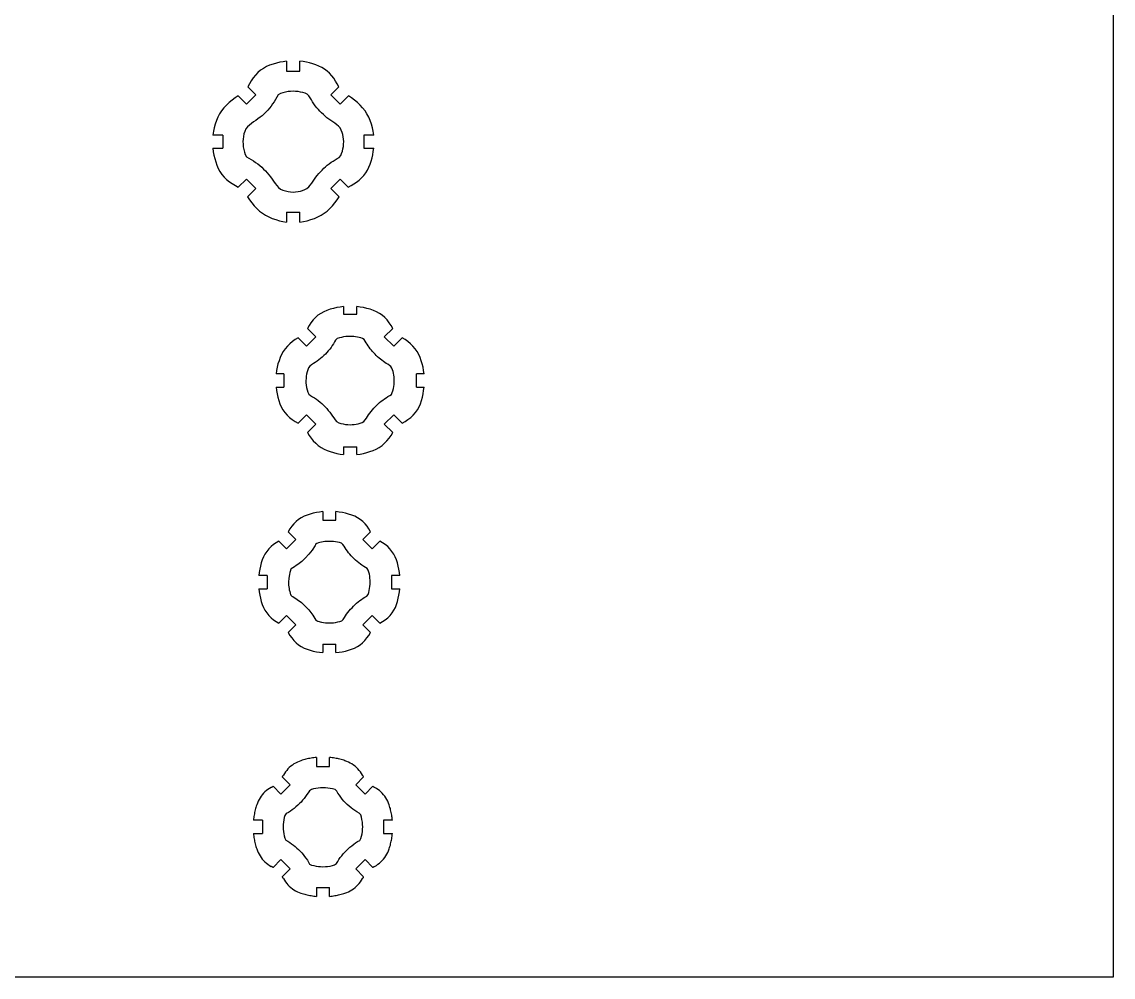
# Model space of a CAD drawing. Extents: x -203 to 90, y -279 to 286.
# Drawn here: x -56.8 to 89.8, y -279.4 to -151.1 of the extents above; entities that cross this region are included whole.
import ezdxf

# ---------------------------------------------------------------- set-up
doc = ezdxf.new("R2010")
doc.units = 0
doc.header["$MEASUREMENT"] = 0
doc.layers.get('0').update_dxf_attribs({"linetype": 'CONTINUOUS'})

msp = doc.modelspace()

# ---------------------------------------------------------------- linework, layer by layer
for p, q in [((89.8, 286.41), (89.8, -279.44)), ((-23.04, -156.75), (-23.49, -156.91)), ((-22.59, -156.62), (-23.04, -156.75)), ((-22.13, -156.51), (-22.59, -156.62)), ((-21.67, -156.43), (-22.13, -156.51)), ((-21.21, -156.37), (-21.67, -156.43)), ((-21.21, -156.37), (-21.21, -157.68)), ((-18.99, -156.42), (-19.43, -156.37)), ((-19.43, -157.68), (-19.43, -156.37)), ((-18.56, -156.5), (-18.99, -156.42)), ((-18.13, -156.6), (-18.56, -156.5)), ((-17.71, -156.72), (-18.13, -156.6)), ((-17.29, -156.85), (-17.71, -156.72)), ((-25.41, -158.22), (-25.71, -158.58)), ((-25.08, -157.88), (-25.41, -158.22)), ((-24.72, -157.58), (-25.08, -157.88)), ((-24.33, -157.32), (-24.72, -157.58)), ((-23.92, -157.09), (-24.33, -157.32)), ((-23.49, -156.91), (-23.92, -157.09)), ((-21.21, -157.68), (-19.43, -157.68)), ((-16.88, -157.02), (-17.29, -156.85)), ((-16.49, -157.21), (-16.88, -157.02)), ((-16.12, -157.44), (-16.49, -157.21)), ((-15.76, -157.7), (-16.12, -157.44)), ((-15.44, -157.99), (-15.76, -157.7)), ((-15.14, -158.31), (-15.44, -157.99)), ((-26.19, -159.39), (-26.44, -159.79)), ((-25.96, -158.98), (-26.19, -159.39)), ((-25.71, -158.58), (-25.96, -158.98)), ((-14.87, -158.66), (-15.14, -158.31)), ((-14.64, -159.03), (-14.87, -158.66)), ((-14.43, -159.42), (-14.64, -159.03)), ((-14.19, -159.79), (-14.43, -159.42)), ((-27.72, -161.02), (-28.14, -161.3)), ((-27.72, -161.02), (-26.6, -162.14)), ((-26.6, -162.14), (-25.34, -160.88)), ((-25.34, -160.88), (-26.44, -159.79)), ((-22.54, -161.2), (-22.71, -161.51)), ((-22.35, -160.9), (-22.54, -161.2)), ((-22.05, -160.72), (-22.35, -160.9)), ((-21.71, -160.61), (-22.05, -160.72)), ((-21.37, -160.52), (-21.71, -160.61)), ((-21.02, -160.45), (-21.37, -160.52)), ((-20.67, -160.41), (-21.02, -160.45)), ((-20.32, -160.4), (-20.67, -160.41)), ((-20, -160.41), (-20.32, -160.4)), ((-19.68, -160.45), (-20, -160.41)), ((-19.36, -160.5), (-19.68, -160.45)), ((-19.05, -160.57), (-19.36, -160.5)), ((-18.74, -160.67), (-19.05, -160.57)), ((-18.45, -160.79), (-18.74, -160.67)), ((-18.21, -161), (-18.45, -160.79)), ((-18.05, -161.27), (-18.21, -161)), ((-14.19, -159.79), (-15.29, -160.88)), ((-15.29, -160.88), (-14.03, -162.14)), ((-14.03, -162.14), (-12.91, -161.02)), ((-12.49, -161.3), (-12.91, -161.02)), ((-29.64, -162.62), (-29.95, -163.01)), ((-29.29, -162.26), (-29.64, -162.62)), ((-28.92, -161.92), (-29.29, -162.26)), ((-28.54, -161.59), (-28.92, -161.92)), ((-28.14, -161.3), (-28.54, -161.59)), ((-23.52, -162.67), (-23.75, -162.93)), ((-23.3, -162.39), (-23.52, -162.67)), ((-23.1, -162.1), (-23.3, -162.39)), ((-22.9, -161.81), (-23.1, -162.1)), ((-22.71, -161.51), (-22.9, -161.81)), ((-17.89, -161.55), (-18.05, -161.27)), ((-17.72, -161.83), (-17.89, -161.55)), ((-17.54, -162.09), (-17.72, -161.83)), ((-17.36, -162.35), (-17.54, -162.09)), ((-17.16, -162.61), (-17.36, -162.35)), ((-16.95, -162.85), (-17.16, -162.61)), ((-12.09, -161.59), (-12.49, -161.3)), ((-11.71, -161.92), (-12.09, -161.59)), ((-11.34, -162.26), (-11.71, -161.92)), ((-11, -162.62), (-11.34, -162.26)), ((-10.68, -163.01), (-11, -162.62)), ((-30.44, -163.88), (-30.63, -164.34)), ((-30.21, -163.43), (-30.44, -163.88)), ((-29.95, -163.01), (-30.21, -163.43)), ((-25.06, -164.12), (-25.35, -164.33)), ((-24.78, -163.9), (-25.06, -164.12)), ((-24.51, -163.68), (-24.78, -163.9)), ((-24.25, -163.44), (-24.51, -163.68)), ((-24, -163.19), (-24.25, -163.44)), ((-23.75, -162.93), (-24, -163.19)), ((-16.73, -163.09), (-16.95, -162.85)), ((-16.51, -163.32), (-16.73, -163.09)), ((-16.28, -163.54), (-16.51, -163.32)), ((-16.04, -163.75), (-16.28, -163.54)), ((-15.79, -163.95), (-16.04, -163.75)), ((-15.54, -164.15), (-15.79, -163.95)), ((-15.27, -164.33), (-15.54, -164.15)), ((-10.42, -163.43), (-10.68, -163.01)), ((-10.19, -163.88), (-10.42, -163.43)), ((-10, -164.34), (-10.19, -163.88)), ((-30.94, -165.3), (-31.04, -165.78)), ((-30.8, -164.81), (-30.94, -165.3)), ((-30.63, -164.34), (-30.8, -164.81)), ((-26.68, -165.47), (-26.82, -165.79)), ((-26.47, -165.19), (-26.68, -165.47)), ((-26.21, -164.94), (-26.47, -165.19)), ((-25.94, -164.72), (-26.21, -164.94)), ((-25.64, -164.52), (-25.94, -164.72)), ((-25.35, -164.33), (-25.64, -164.52)), ((-15.01, -164.51), (-15.27, -164.33)), ((-14.74, -164.69), (-15.01, -164.51)), ((-14.49, -164.89), (-14.74, -164.69)), ((-14.25, -165.1), (-14.49, -164.89)), ((-14.03, -165.33), (-14.25, -165.1)), ((-13.88, -165.62), (-14.03, -165.33)), ((-13.76, -165.92), (-13.88, -165.62)), ((-9.83, -164.81), (-10, -164.34)), ((-9.69, -165.3), (-9.83, -164.81)), ((-9.59, -165.78), (-9.69, -165.3)), ((-31.04, -165.78), (-31.12, -166.28)), ((-29.8, -166.28), (-31.12, -166.28)), ((-29.8, -166.28), (-29.8, -168.06)), ((-27.07, -166.82), (-27.09, -167.17)), ((-27.02, -166.47), (-27.07, -166.82)), ((-26.94, -166.13), (-27.02, -166.47)), ((-26.82, -165.79), (-26.94, -166.13)), ((-13.67, -166.22), (-13.76, -165.92)), ((-13.6, -166.53), (-13.67, -166.22)), ((-13.56, -166.85), (-13.6, -166.53)), ((-13.55, -167.17), (-13.56, -166.85)), ((-10.83, -166.28), (-10.83, -168.06)), ((-9.52, -166.28), (-10.83, -166.28)), ((-9.52, -166.28), (-9.59, -165.78)), ((-31.12, -168.06), (-31.06, -168.53)), ((-31.12, -168.06), (-29.8, -168.06)), ((-31.06, -168.53), (-30.97, -168.99)), ((-27.09, -167.17), (-27.07, -167.53)), ((-27.07, -167.53), (-27.03, -167.88)), ((-27.03, -167.88), (-26.96, -168.22)), ((-26.96, -168.22), (-26.87, -168.57)), ((-13.82, -168.74), (-13.72, -168.44)), ((-13.72, -168.44), (-13.65, -168.13)), ((-13.65, -168.13), (-13.59, -167.81)), ((-13.59, -167.81), (-13.56, -167.49)), ((-13.56, -167.49), (-13.55, -167.17)), ((-10.83, -168.06), (-9.51, -168.06)), ((-9.65, -168.93), (-9.57, -168.5)), ((-9.57, -168.5), (-9.51, -168.06)), ((-30.97, -168.99), (-30.86, -169.45)), ((-30.86, -169.45), (-30.73, -169.9)), ((-30.73, -169.9), (-30.58, -170.34)), ((-26.87, -168.57), (-26.76, -168.9)), ((-26.76, -168.9), (-26.58, -169.2)), ((-26.58, -169.2), (-26.29, -169.4)), ((-26.29, -169.4), (-25.98, -169.57)), ((-25.98, -169.57), (-25.68, -169.75)), ((-25.68, -169.75), (-25.38, -169.95)), ((-25.38, -169.95), (-25.1, -170.16)), ((-15.5, -170.13), (-15.24, -169.94)), ((-15.24, -169.94), (-14.97, -169.77)), ((-14.97, -169.77), (-14.7, -169.6)), ((-14.7, -169.6), (-14.42, -169.44)), ((-14.42, -169.44), (-14.14, -169.28)), ((-14.14, -169.28), (-13.93, -169.04)), ((-13.93, -169.04), (-13.82, -168.74)), ((-10, -170.19), (-9.86, -169.78)), ((-9.86, -169.78), (-9.74, -169.35)), ((-9.74, -169.35), (-9.65, -168.93)), ((-30.58, -170.34), (-30.39, -170.77)), ((-30.39, -170.77), (-30.17, -171.18)), ((-30.17, -171.18), (-29.9, -171.57)), ((-25.1, -170.16), (-24.82, -170.38)), ((-24.82, -170.38), (-24.55, -170.61)), ((-24.55, -170.61), (-24.3, -170.85)), ((-24.3, -170.85), (-24.05, -171.1)), ((-24.05, -171.1), (-23.81, -171.37)), ((-23.81, -171.37), (-23.58, -171.64)), ((-17.1, -171.7), (-16.89, -171.45)), ((-16.89, -171.45), (-16.68, -171.21)), ((-16.68, -171.21), (-16.46, -170.98)), ((-16.46, -170.98), (-16.23, -170.75)), ((-16.23, -170.75), (-16, -170.54)), ((-16, -170.54), (-15.75, -170.33)), ((-15.75, -170.33), (-15.5, -170.13)), ((-10.85, -171.72), (-10.58, -171.37)), ((-10.58, -171.37), (-10.36, -170.99)), ((-10.36, -170.99), (-10.16, -170.6)), ((-10.16, -170.6), (-10, -170.19)), ((-29.9, -171.57), (-29.6, -171.93)), ((-29.6, -171.93), (-29.27, -172.26)), ((-29.27, -172.26), (-28.9, -172.56)), ((-28.9, -172.56), (-28.51, -172.81)), ((-28.51, -172.81), (-28.1, -173.04)), ((-26.6, -172.2), (-27.7, -173.29)), ((-26.6, -172.2), (-25.34, -173.46)), ((-23.58, -171.64), (-23.36, -171.91)), ((-23.36, -171.91), (-23.16, -172.2)), ((-23.16, -172.2), (-22.96, -172.5)), ((-22.96, -172.5), (-22.77, -172.79)), ((-22.77, -172.79), (-22.54, -173.07)), ((-18.03, -173), (-17.83, -172.75)), ((-17.83, -172.75), (-17.65, -172.48)), ((-17.65, -172.48), (-17.48, -172.21)), ((-17.48, -172.21), (-17.29, -171.95)), ((-17.29, -171.95), (-17.1, -171.7)), ((-14.03, -172.2), (-15.29, -173.46)), ((-12.93, -173.29), (-14.03, -172.2)), ((-12.56, -173.06), (-12.18, -172.85)), ((-12.18, -172.85), (-11.81, -172.61)), ((-11.81, -172.61), (-11.46, -172.35)), ((-11.46, -172.35), (-11.14, -172.05)), ((-11.14, -172.05), (-10.85, -171.72)), ((-28.1, -173.04), (-27.7, -173.29)), ((-26.46, -174.57), (-25.34, -173.46)), ((-22.54, -173.07), (-22.3, -173.32)), ((-22.3, -173.32), (-22.02, -173.54)), ((-22.02, -173.54), (-21.7, -173.68)), ((-21.7, -173.68), (-21.36, -173.79)), ((-21.36, -173.79), (-21.02, -173.87)), ((-21.02, -173.87), (-20.67, -173.92)), ((-20.67, -173.92), (-20.32, -173.94)), ((-20.32, -173.94), (-20, -173.93)), ((-20, -173.93), (-19.68, -173.89)), ((-19.68, -173.89), (-19.37, -173.82)), ((-19.37, -173.82), (-19.06, -173.72)), ((-19.06, -173.72), (-18.76, -173.6)), ((-18.76, -173.6), (-18.48, -173.46)), ((-18.48, -173.46), (-18.25, -173.24)), ((-18.25, -173.24), (-18.03, -173)), ((-15.29, -173.46), (-14.17, -174.57)), ((-12.93, -173.29), (-12.56, -173.06)), ((-26.46, -174.57), (-26.19, -174.99)), ((-26.19, -174.99), (-25.89, -175.4)), ((-25.89, -175.4), (-25.57, -175.78)), ((-25.57, -175.78), (-25.23, -176.14)), ((-15.4, -176.14), (-15.06, -175.78)), ((-15.06, -175.78), (-14.74, -175.4)), ((-14.74, -175.4), (-14.44, -174.99)), ((-14.44, -174.99), (-14.17, -174.57)), ((-25.23, -176.14), (-24.87, -176.49)), ((-24.87, -176.49), (-24.47, -176.8)), ((-24.47, -176.8), (-24.05, -177.07)), ((-24.05, -177.07), (-23.6, -177.29)), ((-23.6, -177.29), (-23.14, -177.49)), ((-21.21, -176.66), (-21.21, -177.97)), ((-21.21, -176.66), (-19.43, -176.66)), ((-19.43, -177.97), (-19.43, -176.66)), ((-17.49, -177.49), (-17.03, -177.29)), ((-17.03, -177.29), (-16.58, -177.07)), ((-16.58, -177.07), (-16.16, -176.8)), ((-16.16, -176.8), (-15.77, -176.49)), ((-15.77, -176.49), (-15.4, -176.14)), ((-23.14, -177.49), (-22.67, -177.65)), ((-22.67, -177.65), (-22.19, -177.79)), ((-22.19, -177.79), (-21.7, -177.9)), ((-21.7, -177.9), (-21.21, -177.97)), ((-19.43, -177.97), (-18.93, -177.9)), ((-18.93, -177.9), (-18.44, -177.79)), ((-18.44, -177.79), (-17.96, -177.65)), ((-17.96, -177.65), (-17.49, -177.49)), ((-17, -190.5), (-17.34, -190.8)), ((-16.62, -190.24), (-17, -190.5)), ((-16.22, -190.02), (-16.62, -190.24)), ((-15.8, -189.84), (-16.22, -190.02)), ((-15.37, -189.69), (-15.8, -189.84)), ((-14.93, -189.57), (-15.37, -189.69)), ((-14.48, -189.47), (-14.93, -189.57)), ((-14.03, -189.39), (-14.48, -189.47)), ((-13.57, -189.33), (-14.03, -189.39)), ((-13.57, -189.33), (-13.57, -190.37)), ((-13.57, -190.37), (-11.79, -190.37)), ((-11.34, -189.39), (-11.79, -189.33)), ((-11.79, -190.37), (-11.79, -189.33)), ((-10.89, -189.47), (-11.34, -189.39)), ((-10.44, -189.57), (-10.89, -189.47)), ((-10, -189.69), (-10.44, -189.57)), ((-9.56, -189.84), (-10, -189.69)), ((-9.14, -190.02), (-9.56, -189.84)), ((-8.74, -190.24), (-9.14, -190.02)), ((-8.37, -190.5), (-8.74, -190.24)), ((-8.02, -190.8), (-8.37, -190.5)), ((-18.18, -191.89), (-18.41, -192.28)), ((-17.94, -191.5), (-18.18, -191.89)), ((-17.66, -191.13), (-17.94, -191.5)), ((-17.34, -190.8), (-17.66, -191.13)), ((-7.71, -191.13), (-8.02, -190.8)), ((-7.43, -191.5), (-7.71, -191.13)), ((-7.19, -191.89), (-7.43, -191.5)), ((-6.95, -192.28), (-7.19, -191.89)), ((-18.54, -194.67), (-17.28, -193.41)), ((-17.28, -193.41), (-18.41, -192.28)), ((-13.84, -193.47), (-14.13, -193.55)), ((-13.56, -193.41), (-13.84, -193.47)), ((-13.27, -193.37), (-13.56, -193.41)), ((-12.98, -193.34), (-13.27, -193.37)), ((-12.68, -193.33), (-12.98, -193.34)), ((-12.44, -193.34), (-12.68, -193.33)), ((-12.19, -193.36), (-12.44, -193.34)), ((-11.95, -193.39), (-12.19, -193.36)), ((-11.71, -193.43), (-11.95, -193.39)), ((-11.47, -193.49), (-11.71, -193.43)), ((-6.95, -192.28), (-8.09, -193.41)), ((-8.09, -193.41), (-6.83, -194.67)), ((-21.11, -194.64), (-21.41, -194.99)), ((-20.79, -194.32), (-21.11, -194.64)), ((-20.44, -194.03), (-20.79, -194.32)), ((-20.07, -193.77), (-20.44, -194.03)), ((-19.68, -193.53), (-20.07, -193.77)), ((-19.68, -193.53), (-18.54, -194.67)), ((-15.25, -194.82), (-15.43, -195.05)), ((-15.08, -194.58), (-15.25, -194.82)), ((-14.92, -194.33), (-15.08, -194.58)), ((-14.77, -194.08), (-14.92, -194.33)), ((-14.63, -193.83), (-14.77, -194.08)), ((-14.41, -193.64), (-14.63, -193.83)), ((-14.13, -193.55), (-14.41, -193.64)), ((-11.23, -193.55), (-11.47, -193.49)), ((-11, -193.63), (-11.23, -193.55)), ((-10.79, -193.75), (-11, -193.63)), ((-10.66, -193.97), (-10.79, -193.75)), ((-10.54, -194.18), (-10.66, -193.97)), ((-10.41, -194.39), (-10.54, -194.18)), ((-10.27, -194.59), (-10.41, -194.39)), ((-10.13, -194.79), (-10.27, -194.59)), ((-9.99, -194.99), (-10.13, -194.79)), ((-6.83, -194.67), (-5.68, -193.53)), ((-5.3, -193.77), (-5.68, -193.53)), ((-4.92, -194.03), (-5.3, -193.77)), ((-4.58, -194.32), (-4.92, -194.03)), ((-4.25, -194.64), (-4.58, -194.32)), ((-3.95, -194.99), (-4.25, -194.64)), ((-22.08, -196.17), (-22.23, -196.6)), ((-21.9, -195.76), (-22.08, -196.17)), ((-21.67, -195.36), (-21.9, -195.76)), ((-21.41, -194.99), (-21.67, -195.36)), ((-16.65, -196.31), (-16.88, -196.5)), ((-16.43, -196.12), (-16.65, -196.31)), ((-16.22, -195.92), (-16.43, -196.12)), ((-16.01, -195.71), (-16.22, -195.92)), ((-15.81, -195.5), (-16.01, -195.71)), ((-15.61, -195.28), (-15.81, -195.5)), ((-15.43, -195.05), (-15.61, -195.28)), ((-9.83, -195.18), (-9.99, -194.99)), ((-9.67, -195.37), (-9.83, -195.18)), ((-9.51, -195.55), (-9.67, -195.37)), ((-9.34, -195.73), (-9.51, -195.55)), ((-9.17, -195.9), (-9.34, -195.73)), ((-8.99, -196.07), (-9.17, -195.9)), ((-8.8, -196.24), (-8.99, -196.07)), ((-8.61, -196.39), (-8.8, -196.24)), ((-8.42, -196.54), (-8.61, -196.39)), ((-3.69, -195.36), (-3.95, -194.99)), ((-3.47, -195.76), (-3.69, -195.36)), ((-3.28, -196.17), (-3.47, -195.76)), ((-3.13, -196.6), (-3.28, -196.17)), ((-22.47, -197.48), (-22.56, -197.93)), ((-22.37, -197.04), (-22.47, -197.48)), ((-22.23, -196.6), (-22.37, -197.04)), ((-18.38, -197.83), (-18.46, -198.11)), ((-18.27, -197.56), (-18.38, -197.83)), ((-18.09, -197.33), (-18.27, -197.56)), ((-17.85, -197.16), (-18.09, -197.33)), ((-17.6, -197), (-17.85, -197.16)), ((-17.36, -196.84), (-17.6, -197)), ((-17.12, -196.67), (-17.36, -196.84)), ((-16.88, -196.5), (-17.12, -196.67)), ((-8.22, -196.69), (-8.42, -196.54)), ((-8.02, -196.83), (-8.22, -196.69)), ((-7.82, -196.97), (-8.02, -196.83)), ((-7.6, -197.09), (-7.82, -196.97)), ((-7.4, -197.23), (-7.6, -197.09)), ((-7.22, -197.39), (-7.4, -197.23)), ((-7.07, -197.59), (-7.22, -197.39)), ((-6.99, -197.82), (-7.07, -197.59)), ((-6.92, -198.06), (-6.99, -197.82)), ((-3, -197.04), (-3.13, -196.6)), ((-2.89, -197.48), (-3, -197.04)), ((-2.81, -197.93), (-2.89, -197.48)), ((-22.56, -197.93), (-22.62, -198.38)), ((-21.58, -198.38), (-22.62, -198.38)), ((-21.58, -198.38), (-21.58, -200.16)), ((-18.6, -198.98), (-18.62, -199.27)), ((-18.62, -199.27), (-18.61, -199.58)), ((-18.58, -198.69), (-18.6, -198.98)), ((-18.53, -198.4), (-18.58, -198.69)), ((-18.46, -198.11), (-18.53, -198.4)), ((-6.86, -198.3), (-6.92, -198.06)), ((-6.81, -198.54), (-6.86, -198.3)), ((-6.77, -198.78), (-6.81, -198.54)), ((-6.76, -199.02), (-6.77, -198.78)), ((-6.75, -199.27), (-6.76, -199.02)), ((-6.76, -199.55), (-6.75, -199.27)), ((-3.79, -200.16), (-3.79, -198.38)), ((-2.75, -198.38), (-3.79, -198.38)), ((-2.75, -198.38), (-2.81, -197.93)), ((-22.62, -200.16), (-21.58, -200.16)), ((-22.62, -200.16), (-22.56, -200.61)), ((-22.56, -200.61), (-22.48, -201.07)), ((-18.61, -199.58), (-18.58, -199.9)), ((-18.58, -199.9), (-18.53, -200.21)), ((-18.53, -200.21), (-18.46, -200.51)), ((-18.46, -200.51), (-18.37, -200.81)), ((-7.02, -200.89), (-6.94, -200.63)), ((-6.94, -200.63), (-6.87, -200.36)), ((-6.87, -200.36), (-6.82, -200.09)), ((-6.82, -200.09), (-6.78, -199.82)), ((-6.78, -199.82), (-6.76, -199.55)), ((-3.79, -200.16), (-2.74, -200.16)), ((-2.88, -201.07), (-2.81, -200.61)), ((-2.81, -200.61), (-2.74, -200.16)), ((-22.48, -201.07), (-22.38, -201.51)), ((-22.38, -201.51), (-22.26, -201.95)), ((-22.26, -201.95), (-22.11, -202.39)), ((-18.37, -200.81), (-18.25, -201.1)), ((-18.25, -201.1), (-18, -201.28)), ((-18, -201.28), (-17.73, -201.44)), ((-17.73, -201.44), (-17.47, -201.61)), ((-17.47, -201.61), (-17.21, -201.79)), ((-17.21, -201.79), (-16.96, -201.97)), ((-16.96, -201.97), (-16.71, -202.17)), ((-16.71, -202.17), (-16.47, -202.37)), ((-8.93, -202.41), (-8.73, -202.23)), ((-8.73, -202.23), (-8.51, -202.05)), ((-8.51, -202.05), (-8.3, -201.89)), ((-8.3, -201.89), (-8.07, -201.72)), ((-8.07, -201.72), (-7.84, -201.57)), ((-7.84, -201.57), (-7.61, -201.43)), ((-7.61, -201.43), (-7.37, -201.29)), ((-7.37, -201.29), (-7.14, -201.14)), ((-7.14, -201.14), (-7.02, -200.89)), ((-3.25, -202.39), (-3.1, -201.95)), ((-3.1, -201.95), (-2.98, -201.51)), ((-2.98, -201.51), (-2.88, -201.07)), ((-22.11, -202.39), (-21.93, -202.81)), ((-21.93, -202.81), (-21.71, -203.21)), ((-21.71, -203.21), (-21.45, -203.58)), ((-21.45, -203.58), (-21.15, -203.93)), ((-16.47, -202.37), (-16.25, -202.59)), ((-16.25, -202.59), (-16.02, -202.81)), ((-16.02, -202.81), (-15.81, -203.04)), ((-15.81, -203.04), (-15.61, -203.28)), ((-15.61, -203.28), (-15.41, -203.52)), ((-15.41, -203.52), (-15.23, -203.78)), ((-10.2, -203.86), (-10.04, -203.64)), ((-10.04, -203.64), (-9.87, -203.42)), ((-9.87, -203.42), (-9.7, -203.21)), ((-9.7, -203.21), (-9.51, -203)), ((-9.51, -203), (-9.33, -202.8)), ((-9.33, -202.8), (-9.13, -202.6)), ((-9.13, -202.6), (-8.93, -202.41)), ((-4.21, -203.93), (-3.91, -203.58)), ((-3.91, -203.58), (-3.65, -203.21)), ((-3.65, -203.21), (-3.43, -202.81)), ((-3.43, -202.81), (-3.25, -202.39)), ((-21.15, -203.93), (-20.82, -204.25)), ((-20.82, -204.25), (-20.45, -204.52)), ((-20.45, -204.52), (-20.06, -204.76)), ((-20.06, -204.76), (-19.67, -205)), ((-18.54, -203.86), (-19.67, -205)), ((-18.54, -203.86), (-17.28, -205.12)), ((-18.42, -206.27), (-17.28, -205.12)), ((-15.23, -203.78), (-15.05, -204.04)), ((-15.05, -204.04), (-14.88, -204.3)), ((-14.88, -204.3), (-14.71, -204.56)), ((-14.71, -204.56), (-14.5, -204.79)), ((-14.5, -204.79), (-14.22, -204.93)), ((-14.22, -204.93), (-13.92, -205.03)), ((-13.92, -205.03), (-13.62, -205.1)), ((-13.62, -205.1), (-13.31, -205.16)), ((-13.31, -205.16), (-13, -205.19)), ((-13, -205.19), (-12.68, -205.2)), ((-12.68, -205.2), (-12.41, -205.19)), ((-12.41, -205.19), (-12.13, -205.17)), ((-12.13, -205.17), (-11.86, -205.13)), ((-11.86, -205.13), (-11.59, -205.07)), ((-11.59, -205.07), (-11.32, -205)), ((-11.32, -205), (-11.07, -204.9)), ((-11.07, -204.9), (-10.83, -204.76)), ((-10.83, -204.76), (-10.65, -204.56)), ((-10.65, -204.56), (-10.49, -204.33)), ((-10.49, -204.33), (-10.35, -204.09)), ((-10.35, -204.09), (-10.2, -203.86)), ((-6.83, -203.86), (-8.09, -205.12)), ((-8.09, -205.12), (-6.94, -206.27)), ((-5.69, -205), (-6.83, -203.86)), ((-5.69, -205), (-5.3, -204.77)), ((-5.3, -204.77), (-4.91, -204.52)), ((-4.91, -204.52), (-4.55, -204.25)), ((-4.55, -204.25), (-4.21, -203.93)), ((-18.42, -206.27), (-18.18, -206.66)), ((-18.18, -206.66), (-17.92, -207.03)), ((-7.45, -207.03), (-7.18, -206.66)), ((-7.18, -206.66), (-6.94, -206.27)), ((-17.92, -207.03), (-17.63, -207.38)), ((-17.63, -207.38), (-17.31, -207.7)), ((-17.31, -207.7), (-16.96, -208)), ((-16.96, -208), (-16.59, -208.26)), ((-8.77, -208.26), (-8.4, -208)), ((-8.4, -208), (-8.06, -207.7)), ((-8.06, -207.7), (-7.74, -207.38)), ((-7.74, -207.38), (-7.45, -207.03)), ((-16.59, -208.26), (-16.19, -208.48)), ((-16.19, -208.48), (-15.78, -208.67)), ((-15.78, -208.67), (-15.35, -208.82)), ((-15.35, -208.82), (-14.91, -208.95)), ((-14.91, -208.95), (-14.47, -209.06)), ((-14.47, -209.06), (-14.02, -209.15)), ((-14.02, -209.15), (-13.57, -209.21)), ((-13.57, -208.16), (-13.57, -209.21)), ((-13.57, -208.16), (-11.79, -208.16)), ((-11.79, -209.21), (-11.79, -208.16)), ((-11.79, -209.21), (-11.34, -209.15)), ((-11.34, -209.15), (-10.89, -209.06)), ((-10.89, -209.06), (-10.45, -208.95)), ((-10.45, -208.95), (-10.02, -208.82)), ((-10.02, -208.82), (-9.59, -208.67)), ((-9.59, -208.67), (-9.17, -208.48)), ((-9.17, -208.48), (-8.77, -208.26)), ((-16.36, -216.88), (-16.79, -216.94)), ((-16.36, -216.88), (-16.36, -218.01)), ((-14.15, -216.94), (-14.58, -216.88)), ((-14.58, -218.01), (-14.58, -216.88)), ((-19.95, -218.21), (-20.26, -218.51)), ((-19.61, -217.94), (-19.95, -218.21)), ((-19.25, -217.7), (-19.61, -217.94)), ((-18.87, -217.5), (-19.25, -217.7)), ((-18.47, -217.34), (-18.87, -217.5)), ((-18.06, -217.21), (-18.47, -217.34)), ((-17.64, -217.1), (-18.06, -217.21)), ((-17.22, -217.01), (-17.64, -217.1)), ((-16.79, -216.94), (-17.22, -217.01)), ((-16.36, -218.01), (-14.58, -218.01)), ((-13.72, -217.01), (-14.15, -216.94)), ((-13.3, -217.1), (-13.72, -217.01)), ((-12.88, -217.21), (-13.3, -217.1)), ((-12.47, -217.34), (-12.88, -217.21)), ((-12.07, -217.5), (-12.47, -217.34)), ((-11.69, -217.7), (-12.07, -217.5)), ((-11.33, -217.94), (-11.69, -217.7)), ((-10.99, -218.21), (-11.33, -217.94)), ((-10.68, -218.51), (-10.99, -218.21)), ((-20.77, -219.21), (-20.99, -219.58)), ((-19.96, -220.61), (-20.99, -219.58)), ((-20.53, -218.85), (-20.77, -219.21)), ((-20.26, -218.51), (-20.53, -218.85)), ((-9.95, -219.58), (-10.98, -220.61)), ((-10.41, -218.85), (-10.68, -218.51)), ((-10.17, -219.21), (-10.41, -218.85)), ((-9.95, -219.58), (-10.17, -219.21)), ((-22.98, -221.3), (-23.31, -221.58)), ((-22.62, -221.06), (-22.98, -221.3)), ((-22.25, -220.84), (-22.62, -221.06)), ((-22.25, -220.84), (-21.22, -221.87)), ((-21.22, -221.87), (-19.96, -220.61)), ((-17.27, -221.23), (-17.34, -221.34)), ((-17.22, -221.18), (-17.27, -221.23)), ((-17.19, -221.17), (-17.22, -221.18)), ((-17.18, -221.16), (-17.19, -221.17)), ((-17.17, -221.16), (-17.18, -221.16)), ((-17.16, -221.16), (-17.17, -221.16)), ((-16.95, -221.09), (-17.16, -221.15)), ((-17.16, -221.15), (-17.16, -221.16)), ((-17.16, -221.15), (-17.16, -221.15)), ((-17.16, -221.15), (-17.16, -221.15)), ((-16.74, -221.03), (-16.95, -221.09)), ((-16.52, -220.98), (-16.74, -221.03)), ((-16.31, -220.94), (-16.52, -220.98)), ((-16.1, -220.91), (-16.31, -220.94)), ((-15.89, -220.89), (-16.1, -220.91)), ((-15.68, -220.88), (-15.89, -220.89)), ((-15.47, -220.88), (-15.68, -220.88)), ((-15.2, -220.88), (-15.47, -220.88)), ((-14.92, -220.9), (-15.2, -220.88)), ((-14.65, -220.94), (-14.92, -220.9)), ((-14.38, -220.99), (-14.65, -220.94)), ((-14.12, -221.05), (-14.38, -220.99)), ((-13.86, -221.13), (-14.12, -221.05)), ((-13.64, -221.28), (-13.86, -221.13)), ((-13.5, -221.51), (-13.64, -221.28)), ((-9.72, -221.87), (-10.98, -220.61)), ((-9.72, -221.87), (-8.69, -220.84)), ((-8.32, -221.06), (-8.69, -220.84)), ((-7.96, -221.3), (-8.32, -221.06)), ((-7.63, -221.58), (-7.96, -221.3)), ((-24.12, -222.58), (-24.32, -222.96)), ((-23.88, -222.22), (-24.12, -222.58)), ((-23.61, -221.89), (-23.88, -222.22)), ((-23.31, -221.58), (-23.61, -221.89)), ((-18.22, -222.61), (-18.7, -223.13)), ((-17.79, -222.05), (-18.22, -222.61)), ((-17.4, -221.45), (-17.79, -222.05)), ((-17.34, -221.34), (-17.4, -221.45)), ((-13.36, -221.75), (-13.5, -221.51)), ((-13.21, -221.97), (-13.36, -221.75)), ((-13.05, -222.2), (-13.21, -221.97)), ((-12.88, -222.41), (-13.05, -222.2)), ((-12.71, -222.62), (-12.88, -222.41)), ((-12.53, -222.83), (-12.71, -222.62)), ((-7.33, -221.89), (-7.63, -221.58)), ((-7.06, -222.22), (-7.33, -221.89)), ((-6.82, -222.58), (-7.06, -222.22)), ((-6.62, -222.96), (-6.82, -222.58)), ((-24.73, -224.19), (-24.82, -224.61)), ((-24.61, -223.77), (-24.73, -224.19)), ((-24.48, -223.36), (-24.61, -223.77)), ((-24.32, -222.96), (-24.48, -223.36)), ((-19.93, -224.14), (-20.15, -224.28)), ((-19.71, -223.99), (-19.93, -224.14)), ((-19.19, -223.58), (-19.71, -223.99)), ((-18.7, -223.13), (-19.19, -223.58)), ((-12.34, -223.03), (-12.53, -222.83)), ((-12.15, -223.22), (-12.34, -223.03)), ((-11.95, -223.41), (-12.15, -223.22)), ((-11.74, -223.59), (-11.95, -223.41)), ((-11.53, -223.76), (-11.74, -223.59)), ((-11.31, -223.93), (-11.53, -223.76)), ((-11.09, -224.09), (-11.31, -223.93)), ((-10.86, -224.24), (-11.09, -224.09)), ((-10.63, -224.38), (-10.86, -224.24)), ((-6.46, -223.36), (-6.62, -222.96)), ((-6.33, -223.77), (-6.46, -223.36)), ((-6.21, -224.19), (-6.33, -223.77)), ((-6.12, -224.61), (-6.21, -224.19)), ((-24.89, -225.04), (-24.94, -225.47)), ((-23.81, -225.47), (-24.94, -225.47)), ((-24.82, -224.61), (-24.89, -225.04)), ((-23.81, -225.47), (-23.81, -227.25)), ((-20.84, -225.31), (-20.92, -225.83)), ((-20.78, -225.05), (-20.84, -225.31)), ((-20.71, -224.8), (-20.78, -225.05)), ((-20.7, -224.76), (-20.71, -224.8)), ((-20.69, -224.75), (-20.7, -224.76)), ((-20.68, -224.71), (-20.69, -224.75)), ((-20.66, -224.67), (-20.68, -224.71)), ((-20.63, -224.61), (-20.66, -224.67)), ((-20.59, -224.56), (-20.63, -224.61)), ((-20.37, -224.42), (-20.59, -224.56)), ((-20.15, -224.28), (-20.37, -224.42)), ((-10.4, -224.52), (-10.63, -224.38)), ((-10.24, -224.74), (-10.4, -224.52)), ((-10.17, -225.01), (-10.24, -224.74)), ((-10.1, -225.27), (-10.17, -225.01)), ((-10.05, -225.54), (-10.1, -225.27)), ((-10.02, -225.81), (-10.05, -225.54)), ((-6, -225.47), (-7.13, -225.47)), ((-7.13, -225.47), (-7.13, -227.25)), ((-6.05, -225.04), (-6.12, -224.61)), ((-6, -225.47), (-6.05, -225.04)), ((-20.92, -225.83), (-20.95, -226.36)), ((-20.95, -226.36), (-20.95, -226.57)), ((-20.95, -226.57), (-20.94, -226.78)), ((-20.94, -226.78), (-20.91, -226.99)), ((-20.91, -226.99), (-20.88, -227.2)), ((-10.06, -227.2), (-10.02, -226.92)), ((-10, -226.08), (-10.02, -225.81)), ((-10.02, -226.92), (-10, -226.64)), ((-9.99, -226.36), (-10, -226.08)), ((-10, -226.64), (-9.99, -226.36)), ((-24.94, -227.25), (-23.81, -227.25)), ((-24.94, -227.25), (-24.89, -227.68)), ((-24.89, -227.68), (-24.82, -228.1)), ((-24.82, -228.1), (-24.73, -228.53)), ((-24.73, -228.53), (-24.62, -228.94)), ((-20.88, -227.2), (-20.85, -227.41)), ((-20.85, -227.41), (-20.8, -227.62)), ((-20.8, -227.62), (-20.74, -227.84)), ((-20.74, -227.84), (-20.67, -228.05)), ((-20.67, -228.05), (-20.67, -228.06)), ((-20.67, -228.05), (-20.67, -228.05)), ((-20.67, -228.05), (-20.67, -228.05)), ((-20.67, -228.05), (-20.67, -228.05)), ((-20.67, -228.06), (-20.66, -228.08)), ((-20.67, -228.06), (-20.67, -228.06)), ((-20.66, -228.08), (-20.64, -228.11)), ((-20.64, -228.11), (-20.6, -228.16)), ((-20.6, -228.16), (-20.49, -228.23)), ((-20.49, -228.23), (-20.37, -228.29)), ((-20.37, -228.29), (-19.78, -228.67)), ((-11.16, -228.67), (-10.93, -228.51)), ((-10.93, -228.51), (-10.69, -228.36)), ((-10.69, -228.36), (-10.44, -228.22)), ((-10.44, -228.22), (-10.26, -228.02)), ((-10.26, -228.02), (-10.18, -227.75)), ((-10.18, -227.75), (-10.11, -227.48)), ((-10.11, -227.48), (-10.06, -227.2)), ((-7.13, -227.25), (-6, -227.25)), ((-6.32, -228.94), (-6.21, -228.53)), ((-6.21, -228.53), (-6.12, -228.1)), ((-6.12, -228.1), (-6.05, -227.68)), ((-6.05, -227.68), (-6, -227.25)), ((-24.62, -228.94), (-24.49, -229.36)), ((-24.49, -229.36), (-24.33, -229.76)), ((-24.33, -229.76), (-24.13, -230.14)), ((-19.78, -228.67), (-19.22, -229.11)), ((-19.22, -229.11), (-18.7, -229.58)), ((-18.7, -229.58), (-18.25, -230.07)), ((-18.25, -230.07), (-17.84, -230.6)), ((-12.8, -230.21), (-12.62, -230)), ((-12.62, -230), (-12.43, -229.79)), ((-12.43, -229.79), (-12.24, -229.58)), ((-12.24, -229.58), (-12.03, -229.39)), ((-12.03, -229.39), (-11.83, -229.2)), ((-11.83, -229.2), (-11.61, -229.02)), ((-11.61, -229.02), (-11.39, -228.84)), ((-11.39, -228.84), (-11.16, -228.67)), ((-6.81, -230.14), (-6.61, -229.76)), ((-6.61, -229.76), (-6.45, -229.36)), ((-6.45, -229.36), (-6.32, -228.94)), ((-24.13, -230.14), (-23.89, -230.5)), ((-23.89, -230.5), (-23.62, -230.84)), ((-23.62, -230.84), (-23.31, -231.14)), ((-23.31, -231.14), (-22.98, -231.42)), ((-22.98, -231.42), (-22.62, -231.65)), ((-21.22, -230.84), (-22.25, -231.87)), ((-21.22, -230.84), (-19.96, -232.1)), ((-17.84, -230.6), (-17.69, -230.81)), ((-17.69, -230.81), (-17.55, -231.03)), ((-17.55, -231.03), (-17.41, -231.26)), ((-17.41, -231.26), (-17.27, -231.48)), ((-17.27, -231.48), (-17.22, -231.52)), ((-17.22, -231.52), (-17.16, -231.55)), ((-17.16, -231.55), (-17.1, -231.57)), ((-17.09, -231.57), (-17.1, -231.57)), ((-17.09, -231.57), (-17.08, -231.58)), ((-17.08, -231.58), (-17.06, -231.58)), ((-17.06, -231.58), (-17.03, -231.59)), ((-14.08, -231.64), (-13.81, -231.56)), ((-13.81, -231.56), (-13.6, -231.38)), ((-13.6, -231.38), (-13.46, -231.13)), ((-13.46, -231.13), (-13.31, -230.89)), ((-13.31, -230.89), (-13.15, -230.66)), ((-13.15, -230.66), (-12.98, -230.43)), ((-12.98, -230.43), (-12.8, -230.21)), ((-10.98, -232.1), (-9.72, -230.84)), ((-8.69, -231.87), (-9.72, -230.84)), ((-8.32, -231.65), (-7.96, -231.42)), ((-7.96, -231.42), (-7.63, -231.14)), ((-7.63, -231.14), (-7.32, -230.84)), ((-7.32, -230.84), (-7.05, -230.5)), ((-7.05, -230.5), (-6.81, -230.14)), ((-22.62, -231.65), (-22.25, -231.87)), ((-20.99, -233.14), (-19.96, -232.1)), ((-17.03, -231.59), (-16.52, -231.73)), ((-16.52, -231.73), (-16, -231.81)), ((-16, -231.81), (-15.47, -231.84)), ((-15.47, -231.84), (-15.19, -231.83)), ((-15.19, -231.83), (-14.91, -231.81)), ((-14.91, -231.81), (-14.63, -231.77)), ((-14.63, -231.77), (-14.35, -231.71)), ((-14.35, -231.71), (-14.08, -231.64)), ((-10.98, -232.1), (-9.95, -233.14)), ((-8.69, -231.87), (-8.32, -231.65)), ((-20.99, -233.14), (-20.77, -233.51)), ((-20.77, -233.51), (-20.52, -233.86)), ((-20.52, -233.86), (-20.25, -234.19)), ((-20.25, -234.19), (-19.94, -234.5)), ((-19.94, -234.5), (-19.61, -234.77)), ((-11.33, -234.77), (-11, -234.5)), ((-11, -234.5), (-10.69, -234.19)), ((-10.69, -234.19), (-10.42, -233.86)), ((-10.42, -233.86), (-10.17, -233.51)), ((-10.17, -233.51), (-9.95, -233.14)), ((-19.61, -234.77), (-19.25, -235.01)), ((-19.25, -235.01), (-18.86, -235.21)), ((-18.86, -235.21), (-18.46, -235.37)), ((-18.46, -235.37), (-18.05, -235.5)), ((-18.05, -235.5), (-17.64, -235.61)), ((-17.64, -235.61), (-17.21, -235.71)), ((-17.21, -235.71), (-16.79, -235.77)), ((-16.79, -235.77), (-16.36, -235.83)), ((-16.36, -234.7), (-16.36, -235.83)), ((-16.36, -234.7), (-14.58, -234.7)), ((-14.58, -235.83), (-14.58, -234.7)), ((-14.58, -235.83), (-14.15, -235.77)), ((-14.15, -235.77), (-13.73, -235.71)), ((-13.73, -235.71), (-13.3, -235.61)), ((-13.3, -235.61), (-12.89, -235.5)), ((-12.89, -235.5), (-12.48, -235.37)), ((-12.48, -235.37), (-12.08, -235.21)), ((-12.08, -235.21), (-11.69, -235.01)), ((-11.69, -235.01), (-11.33, -234.77)), ((-19.77, -250.54), (-20, -250.66)), ((-19.53, -250.44), (-19.77, -250.54)), ((-19.29, -250.35), (-19.53, -250.44)), ((-19.12, -250.29), (-19.29, -250.35)), ((-18.95, -250.24), (-19.12, -250.29)), ((-18.78, -250.19), (-18.95, -250.24)), ((-18.61, -250.15), (-18.78, -250.19)), ((-18.44, -250.11), (-18.61, -250.15)), ((-18.27, -250.07), (-18.44, -250.11)), ((-18.1, -250.04), (-18.27, -250.07)), ((-17.92, -250), (-18.1, -250.04)), ((-17.75, -249.98), (-17.92, -250)), ((-17.57, -249.95), (-17.75, -249.98)), ((-17.4, -249.93), (-17.57, -249.95)), ((-17.22, -249.91), (-17.4, -249.93)), ((-17.22, -249.91), (-17.22, -251.11)), ((-15.44, -251.11), (-15.44, -249.91)), ((-15.27, -249.93), (-15.44, -249.91)), ((-15.09, -249.95), (-15.27, -249.93)), ((-14.92, -249.98), (-15.09, -249.95)), ((-14.74, -250), (-14.92, -249.98)), ((-14.57, -250.04), (-14.74, -250)), ((-14.4, -250.07), (-14.57, -250.04)), ((-14.23, -250.11), (-14.4, -250.07)), ((-14.05, -250.15), (-14.23, -250.11)), ((-13.88, -250.19), (-14.05, -250.15)), ((-13.71, -250.24), (-13.88, -250.19)), ((-13.54, -250.29), (-13.71, -250.24)), ((-13.38, -250.35), (-13.54, -250.29)), ((-13.13, -250.44), (-13.38, -250.35)), ((-12.89, -250.54), (-13.13, -250.44)), ((-12.66, -250.66), (-12.89, -250.54)), ((-21.51, -252.07), (-21.64, -252.3)), ((-21.36, -251.86), (-21.51, -252.07)), ((-21.2, -251.65), (-21.36, -251.86)), ((-21.03, -251.46), (-21.2, -251.65)), ((-20.85, -251.27), (-21.03, -251.46)), ((-20.65, -251.1), (-20.85, -251.27)), ((-20.44, -250.94), (-20.65, -251.1)), ((-20.23, -250.79), (-20.44, -250.94)), ((-20, -250.66), (-20.23, -250.79)), ((-17.22, -251.11), (-15.44, -251.11)), ((-12.44, -250.79), (-12.66, -250.66)), ((-12.22, -250.94), (-12.44, -250.79)), ((-12.02, -251.1), (-12.22, -250.94)), ((-11.82, -251.27), (-12.02, -251.1)), ((-11.64, -251.46), (-11.82, -251.27)), ((-11.46, -251.65), (-11.64, -251.46)), ((-11.3, -251.86), (-11.46, -251.65)), ((-11.15, -252.07), (-11.3, -251.86)), ((-11.02, -252.3), (-11.15, -252.07)), ((-21.79, -252.53), (-21.77, -252.51)), ((-20.73, -253.59), (-21.79, -252.53)), ((-21.77, -252.51), (-21.76, -252.49)), ((-21.76, -252.49), (-21.75, -252.47)), ((-21.75, -252.47), (-21.74, -252.46)), ((-21.74, -252.46), (-21.72, -252.44)), ((-21.72, -252.44), (-21.71, -252.42)), ((-21.71, -252.42), (-21.7, -252.4)), ((-21.7, -252.4), (-21.69, -252.38)), ((-21.69, -252.38), (-21.68, -252.36)), ((-21.68, -252.36), (-21.67, -252.34)), ((-21.67, -252.34), (-21.66, -252.32)), ((-21.66, -252.32), (-21.64, -252.3)), ((-10.88, -252.53), (-11.93, -253.59)), ((-11.02, -252.3), (-11.01, -252.32)), ((-11.01, -252.32), (-11, -252.34)), ((-11, -252.34), (-10.99, -252.36)), ((-10.99, -252.36), (-10.98, -252.38)), ((-10.98, -252.38), (-10.96, -252.4)), ((-10.96, -252.4), (-10.95, -252.42)), ((-10.95, -252.42), (-10.94, -252.44)), ((-10.94, -252.44), (-10.93, -252.46)), ((-10.93, -252.46), (-10.92, -252.47)), ((-10.92, -252.47), (-10.91, -252.49)), ((-10.91, -252.49), (-10.89, -252.51)), ((-10.89, -252.51), (-10.88, -252.53)), ((-24.48, -254.93), (-24.64, -255.13)), ((-24.3, -254.73), (-24.48, -254.93)), ((-24.12, -254.55), (-24.3, -254.73)), ((-23.92, -254.37), (-24.12, -254.55)), ((-23.72, -254.21), (-23.92, -254.37)), ((-23.5, -254.07), (-23.72, -254.21)), ((-23.28, -253.93), (-23.5, -254.07)), ((-23.28, -253.93), (-23.26, -253.92)), ((-23.26, -253.92), (-23.24, -253.91)), ((-23.24, -253.91), (-23.22, -253.9)), ((-23.22, -253.9), (-23.2, -253.89)), ((-23.2, -253.89), (-23.18, -253.88)), ((-23.18, -253.88), (-23.16, -253.86)), ((-23.16, -253.86), (-23.14, -253.85)), ((-23.14, -253.85), (-23.12, -253.84)), ((-23.12, -253.84), (-23.1, -253.83)), ((-23.1, -253.83), (-23.08, -253.82)), ((-23.08, -253.82), (-23.06, -253.8)), ((-23.06, -253.8), (-23.04, -253.79)), ((-23.04, -253.79), (-21.99, -254.85)), ((-20.73, -253.59), (-21.99, -254.85)), ((-18.48, -254.91), (-18.66, -255.17)), ((-18.3, -254.65), (-18.48, -254.91)), ((-18.14, -254.38), (-18.3, -254.65)), ((-17.89, -254.21), (-18.14, -254.38)), ((-17.59, -254.13), (-17.89, -254.21)), ((-17.28, -254.07), (-17.59, -254.13)), ((-16.96, -254.02), (-17.28, -254.07)), ((-16.65, -254), (-16.96, -254.02)), ((-16.33, -253.99), (-16.65, -254)), ((-16, -254), (-16.33, -253.99)), ((-15.68, -254.02), (-16, -254)), ((-15.35, -254.07), (-15.68, -254.02)), ((-15.03, -254.14), (-15.35, -254.07)), ((-14.71, -254.23), (-15.03, -254.14)), ((-14.49, -254.45), (-14.71, -254.23)), ((-14.32, -254.73), (-14.49, -254.45)), ((-14.13, -255), (-14.32, -254.73)), ((-13.94, -255.26), (-14.13, -255)), ((-11.93, -253.59), (-10.67, -254.85)), ((-10.67, -254.85), (-9.62, -253.79)), ((-9.62, -253.79), (-9.6, -253.8)), ((-9.6, -253.8), (-9.58, -253.82)), ((-9.58, -253.82), (-9.56, -253.83)), ((-9.56, -253.83), (-9.54, -253.84)), ((-9.54, -253.84), (-9.52, -253.85)), ((-9.52, -253.85), (-9.51, -253.86)), ((-9.51, -253.86), (-9.49, -253.88)), ((-9.49, -253.88), (-9.47, -253.89)), ((-9.47, -253.89), (-9.45, -253.9)), ((-9.45, -253.9), (-9.43, -253.91)), ((-9.43, -253.91), (-9.41, -253.92)), ((-9.41, -253.92), (-9.39, -253.93)), ((-9.16, -254.07), (-9.39, -253.93)), ((-8.95, -254.21), (-9.16, -254.07)), ((-8.74, -254.37), (-8.95, -254.21)), ((-8.55, -254.55), (-8.74, -254.37)), ((-8.36, -254.73), (-8.55, -254.55)), ((-8.19, -254.93), (-8.36, -254.73)), ((-8.03, -255.13), (-8.19, -254.93)), ((-25.28, -256.46), (-25.33, -256.62)), ((-25.23, -256.29), (-25.28, -256.46)), ((-25.14, -256.04), (-25.23, -256.29)), ((-25.03, -255.8), (-25.14, -256.04)), ((-24.92, -255.57), (-25.03, -255.8)), ((-24.78, -255.35), (-24.92, -255.57)), ((-24.64, -255.13), (-24.78, -255.35)), ((-19.72, -256.34), (-19.96, -256.55)), ((-19.49, -256.12), (-19.72, -256.34)), ((-19.27, -255.9), (-19.49, -256.12)), ((-19.06, -255.66), (-19.27, -255.9)), ((-18.85, -255.42), (-19.06, -255.66)), ((-18.66, -255.17), (-18.85, -255.42)), ((-13.73, -255.52), (-13.94, -255.26)), ((-13.52, -255.77), (-13.73, -255.52)), ((-13.29, -256.01), (-13.52, -255.77)), ((-13.06, -256.24), (-13.29, -256.01)), ((-12.82, -256.46), (-13.06, -256.24)), ((-12.56, -256.67), (-12.82, -256.46)), ((-7.88, -255.35), (-8.03, -255.13)), ((-7.75, -255.57), (-7.88, -255.35)), ((-7.63, -255.8), (-7.75, -255.57)), ((-7.53, -256.04), (-7.63, -255.8)), ((-7.44, -256.29), (-7.53, -256.04)), ((-7.38, -256.46), (-7.44, -256.29)), ((-7.33, -256.62), (-7.38, -256.46)), ((-25.6, -257.83), (-25.63, -258)), ((-25.57, -257.65), (-25.6, -257.83)), ((-25.54, -257.48), (-25.57, -257.65)), ((-25.51, -257.31), (-25.54, -257.48)), ((-25.47, -257.14), (-25.51, -257.31)), ((-25.43, -256.96), (-25.47, -257.14)), ((-25.38, -256.79), (-25.43, -256.96)), ((-25.33, -256.62), (-25.38, -256.79)), ((-21.43, -257.69), (-21.52, -257.99)), ((-21.26, -257.44), (-21.43, -257.69)), ((-20.98, -257.29), (-21.26, -257.44)), ((-20.71, -257.12), (-20.98, -257.29)), ((-20.45, -256.94), (-20.71, -257.12)), ((-20.2, -256.75), (-20.45, -256.94)), ((-19.96, -256.55), (-20.2, -256.75)), ((-12.3, -256.87), (-12.56, -256.67)), ((-12.03, -257.06), (-12.3, -256.87)), ((-11.76, -257.24), (-12.03, -257.06)), ((-11.48, -257.41), (-11.76, -257.24)), ((-11.26, -257.63), (-11.48, -257.41)), ((-11.16, -257.94), (-11.26, -257.63)), ((-11.09, -258.26), (-11.16, -257.94)), ((-7.28, -256.79), (-7.33, -256.62)), ((-7.24, -256.96), (-7.28, -256.79)), ((-7.2, -257.14), (-7.24, -256.96)), ((-7.16, -257.31), (-7.2, -257.14)), ((-7.13, -257.48), (-7.16, -257.31)), ((-7.09, -257.65), (-7.13, -257.48)), ((-7.07, -257.83), (-7.09, -257.65)), ((-7.04, -258), (-7.07, -257.83)), ((-25.65, -258.18), (-25.67, -258.35)), ((-24.46, -258.35), (-25.67, -258.35)), ((-25.63, -258), (-25.65, -258.18)), ((-24.46, -258.35), (-24.46, -260.13)), ((-21.66, -258.93), (-21.68, -259.24)), ((-21.68, -259.24), (-21.67, -259.55)), ((-21.63, -258.61), (-21.66, -258.93)), ((-21.58, -258.3), (-21.63, -258.61)), ((-21.52, -257.99), (-21.58, -258.3)), ((-11.03, -258.59), (-11.09, -258.26)), ((-11, -258.92), (-11.03, -258.59)), ((-10.99, -259.24), (-11, -258.92)), ((-11, -259.56), (-10.99, -259.24)), ((-8.2, -258.35), (-8.2, -260.13)), ((-7, -258.35), (-8.2, -258.35)), ((-7.02, -258.18), (-7.04, -258)), ((-7, -258.35), (-7.02, -258.18)), ((-25.67, -260.13), (-24.46, -260.13)), ((-25.67, -260.13), (-25.65, -260.31)), ((-25.65, -260.31), (-25.63, -260.48)), ((-25.63, -260.48), (-25.6, -260.66)), ((-25.6, -260.66), (-25.57, -260.83)), ((-25.57, -260.83), (-25.54, -261.01)), ((-21.67, -259.55), (-21.64, -259.86)), ((-21.64, -259.86), (-21.6, -260.16)), ((-21.6, -260.16), (-21.54, -260.46)), ((-21.54, -260.46), (-21.46, -260.76)), ((-21.46, -260.76), (-21.33, -261.03)), ((-11.4, -261.06), (-11.23, -260.81)), ((-11.23, -260.81), (-11.14, -260.51)), ((-11.14, -260.51), (-11.07, -260.19)), ((-11.07, -260.19), (-11.03, -259.88)), ((-11.03, -259.88), (-11, -259.56)), ((-8.2, -260.13), (-7, -260.13)), ((-7.13, -261.01), (-7.09, -260.83)), ((-7.09, -260.83), (-7.07, -260.66)), ((-7.07, -260.66), (-7.04, -260.48)), ((-7.04, -260.48), (-7.02, -260.31)), ((-7.02, -260.31), (-7, -260.13)), ((-25.54, -261.01), (-25.51, -261.18)), ((-25.51, -261.18), (-25.47, -261.35)), ((-25.47, -261.35), (-25.43, -261.52)), ((-25.43, -261.52), (-25.38, -261.69)), ((-25.38, -261.69), (-25.33, -261.86)), ((-25.33, -261.86), (-25.28, -262.03)), ((-25.28, -262.03), (-25.23, -262.2)), ((-25.23, -262.2), (-25.14, -262.44)), ((-21.33, -261.03), (-21.06, -261.18)), ((-21.06, -261.18), (-20.8, -261.35)), ((-20.8, -261.35), (-20.55, -261.52)), ((-20.55, -261.52), (-20.3, -261.7)), ((-20.3, -261.7), (-20.06, -261.89)), ((-20.06, -261.89), (-19.83, -262.09)), ((-19.83, -262.09), (-19.61, -262.3)), ((-19.61, -262.3), (-19.39, -262.52)), ((-13.17, -262.41), (-12.94, -262.19)), ((-12.94, -262.19), (-12.7, -261.98)), ((-12.7, -261.98), (-12.46, -261.77)), ((-12.46, -261.77), (-12.2, -261.58)), ((-12.2, -261.58), (-11.94, -261.4)), ((-11.94, -261.4), (-11.67, -261.22)), ((-11.67, -261.22), (-11.4, -261.06)), ((-7.53, -262.44), (-7.44, -262.2)), ((-7.44, -262.2), (-7.38, -262.03)), ((-7.38, -262.03), (-7.33, -261.86)), ((-7.33, -261.86), (-7.28, -261.69)), ((-7.28, -261.69), (-7.24, -261.52)), ((-7.24, -261.52), (-7.2, -261.35)), ((-7.2, -261.35), (-7.16, -261.18)), ((-7.16, -261.18), (-7.13, -261.01)), ((-25.14, -262.44), (-25.03, -262.68)), ((-25.03, -262.68), (-24.92, -262.92)), ((-24.92, -262.92), (-24.78, -263.14)), ((-24.78, -263.14), (-24.64, -263.35)), ((-24.64, -263.35), (-24.48, -263.56)), ((-24.48, -263.56), (-24.3, -263.76)), ((-24.3, -263.76), (-24.12, -263.94)), ((-21.99, -263.64), (-23.04, -264.7)), ((-21.99, -263.64), (-20.73, -264.9)), ((-19.39, -262.52), (-19.18, -262.74)), ((-19.18, -262.74), (-18.98, -262.97)), ((-18.98, -262.97), (-18.79, -263.21)), ((-18.79, -263.21), (-18.61, -263.46)), ((-18.61, -263.46), (-18.43, -263.71)), ((-18.43, -263.71), (-18.27, -263.97)), ((-14.35, -263.9), (-14.18, -263.64)), ((-14.18, -263.64), (-14, -263.37)), ((-14, -263.37), (-13.8, -263.12)), ((-13.8, -263.12), (-13.6, -262.88)), ((-13.6, -262.88), (-13.39, -262.64)), ((-13.39, -262.64), (-13.17, -262.41)), ((-10.67, -263.64), (-11.93, -264.9)), ((-9.62, -264.7), (-10.67, -263.64)), ((-8.55, -263.94), (-8.36, -263.76)), ((-8.36, -263.76), (-8.19, -263.56)), ((-8.19, -263.56), (-8.03, -263.35)), ((-8.03, -263.35), (-7.88, -263.14)), ((-7.88, -263.14), (-7.75, -262.92)), ((-7.75, -262.92), (-7.63, -262.68)), ((-7.63, -262.68), (-7.53, -262.44)), ((-24.12, -263.94), (-23.92, -264.11)), ((-23.92, -264.11), (-23.72, -264.27)), ((-23.72, -264.27), (-23.5, -264.42)), ((-23.5, -264.42), (-23.28, -264.56)), ((-23.26, -264.57), (-23.28, -264.56)), ((-23.24, -264.58), (-23.26, -264.57)), ((-23.22, -264.59), (-23.24, -264.58)), ((-23.2, -264.6), (-23.22, -264.59)), ((-23.18, -264.61), (-23.2, -264.6)), ((-23.16, -264.62), (-23.18, -264.61)), ((-23.14, -264.64), (-23.16, -264.62)), ((-23.12, -264.65), (-23.14, -264.64)), ((-23.1, -264.66), (-23.12, -264.65)), ((-23.08, -264.67), (-23.1, -264.66)), ((-23.06, -264.68), (-23.08, -264.67)), ((-23.04, -264.7), (-23.06, -264.68)), ((-21.79, -265.96), (-20.73, -264.9)), ((-18.27, -263.97), (-18.12, -264.24)), ((-18.12, -264.24), (-17.85, -264.37)), ((-17.85, -264.37), (-17.55, -264.45)), ((-17.55, -264.45), (-17.25, -264.51)), ((-17.25, -264.51), (-16.95, -264.55)), ((-16.95, -264.55), (-16.64, -264.58)), ((-16.64, -264.58), (-16.33, -264.59)), ((-16.33, -264.59), (-16.01, -264.58)), ((-16.01, -264.58), (-15.7, -264.55)), ((-15.7, -264.55), (-15.38, -264.5)), ((-15.38, -264.5), (-15.07, -264.44)), ((-15.07, -264.44), (-14.76, -264.35)), ((-14.76, -264.35), (-14.51, -264.18)), ((-14.51, -264.18), (-14.35, -263.9)), ((-11.93, -264.9), (-10.88, -265.96)), ((-9.6, -264.68), (-9.62, -264.7)), ((-9.58, -264.67), (-9.6, -264.68)), ((-9.56, -264.66), (-9.58, -264.67)), ((-9.54, -264.65), (-9.56, -264.66)), ((-9.52, -264.64), (-9.54, -264.65)), ((-9.51, -264.62), (-9.52, -264.64)), ((-9.49, -264.61), (-9.51, -264.62)), ((-9.47, -264.6), (-9.49, -264.61)), ((-9.45, -264.59), (-9.47, -264.6)), ((-9.43, -264.58), (-9.45, -264.59)), ((-9.41, -264.57), (-9.43, -264.58)), ((-9.39, -264.56), (-9.41, -264.57)), ((-9.39, -264.56), (-9.16, -264.42)), ((-9.16, -264.42), (-8.95, -264.27)), ((-8.95, -264.27), (-8.74, -264.11)), ((-8.74, -264.11), (-8.55, -263.94)), ((-21.77, -265.97), (-21.79, -265.96)), ((-21.76, -265.99), (-21.77, -265.97)), ((-21.75, -266.01), (-21.76, -265.99)), ((-21.74, -266.03), (-21.75, -266.01)), ((-21.72, -266.05), (-21.74, -266.03)), ((-21.71, -266.07), (-21.72, -266.05)), ((-21.7, -266.09), (-21.71, -266.07)), ((-21.69, -266.11), (-21.7, -266.09)), ((-21.68, -266.13), (-21.69, -266.11)), ((-21.67, -266.15), (-21.68, -266.13)), ((-21.66, -266.17), (-21.67, -266.15)), ((-21.64, -266.19), (-21.66, -266.17)), ((-21.64, -266.19), (-21.51, -266.41)), ((-21.51, -266.41), (-21.36, -266.63)), ((-21.36, -266.63), (-21.2, -266.83)), ((-11.46, -266.83), (-11.3, -266.63)), ((-11.3, -266.63), (-11.15, -266.41)), ((-11.15, -266.41), (-11.02, -266.19)), ((-11.01, -266.17), (-11.02, -266.19)), ((-11, -266.15), (-11.01, -266.17)), ((-10.99, -266.13), (-11, -266.15)), ((-10.98, -266.11), (-10.99, -266.13)), ((-10.96, -266.09), (-10.98, -266.11)), ((-10.95, -266.07), (-10.96, -266.09)), ((-10.94, -266.05), (-10.95, -266.07)), ((-10.93, -266.03), (-10.94, -266.05)), ((-10.92, -266.01), (-10.93, -266.03)), ((-10.91, -265.99), (-10.92, -266.01)), ((-10.89, -265.97), (-10.91, -265.99)), ((-10.88, -265.96), (-10.89, -265.97)), ((-21.2, -266.83), (-21.03, -267.03)), ((-21.03, -267.03), (-20.85, -267.21)), ((-20.85, -267.21), (-20.65, -267.39)), ((-20.65, -267.39), (-20.44, -267.55)), ((-20.44, -267.55), (-20.23, -267.69)), ((-20.23, -267.69), (-20, -267.83)), ((-20, -267.83), (-19.77, -267.95)), ((-19.77, -267.95), (-19.53, -268.05)), ((-19.53, -268.05), (-19.29, -268.14)), ((-19.29, -268.14), (-19.12, -268.19)), ((-19.12, -268.19), (-18.95, -268.25)), ((-17.22, -267.37), (-17.22, -268.58)), ((-17.22, -267.37), (-15.44, -267.37)), ((-15.44, -268.58), (-15.44, -267.37)), ((-13.71, -268.25), (-13.54, -268.19)), ((-13.54, -268.19), (-13.38, -268.14)), ((-13.38, -268.14), (-13.13, -268.05)), ((-13.13, -268.05), (-12.89, -267.95)), ((-12.89, -267.95), (-12.66, -267.83)), ((-12.66, -267.83), (-12.44, -267.69)), ((-12.44, -267.69), (-12.22, -267.55)), ((-12.22, -267.55), (-12.02, -267.39)), ((-12.02, -267.39), (-11.82, -267.21)), ((-11.82, -267.21), (-11.64, -267.03)), ((-11.64, -267.03), (-11.46, -266.83)), ((-18.95, -268.25), (-18.78, -268.29)), ((-18.78, -268.29), (-18.61, -268.34)), ((-18.61, -268.34), (-18.44, -268.38)), ((-18.44, -268.38), (-18.27, -268.42)), ((-18.27, -268.42), (-18.1, -268.45)), ((-18.1, -268.45), (-17.92, -268.48)), ((-17.92, -268.48), (-17.75, -268.51)), ((-17.75, -268.51), (-17.57, -268.54)), ((-17.57, -268.54), (-17.4, -268.56)), ((-17.4, -268.56), (-17.22, -268.58)), ((-15.44, -268.58), (-15.27, -268.56)), ((-15.27, -268.56), (-15.09, -268.54)), ((-15.09, -268.54), (-14.92, -268.51)), ((-14.92, -268.51), (-14.74, -268.48)), ((-14.74, -268.48), (-14.57, -268.45)), ((-14.57, -268.45), (-14.4, -268.42)), ((-14.4, -268.42), (-14.23, -268.38)), ((-14.23, -268.38), (-14.05, -268.34)), ((-14.05, -268.34), (-13.88, -268.29)), ((-13.88, -268.29), (-13.71, -268.25)), ((89.8, -279.44), (-203.35, -279.44))]:
    msp.add_line(p, q)

doc.saveas('drawing.dxf')
